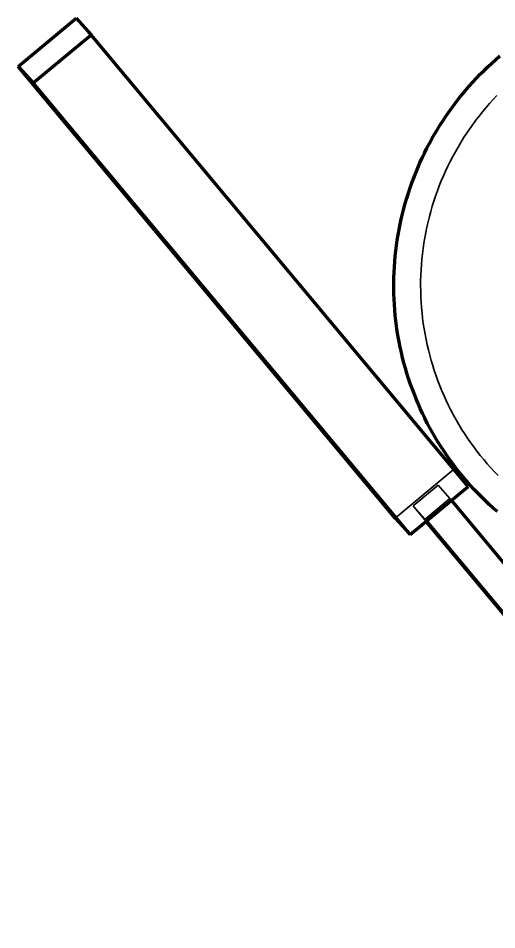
# Model space of a CAD drawing. Header units: millimetres. Extents: x 0 to 2382, y 0 to 420.
# Drawn here: x 141.25 to 145.7, y 163.41 to 171.89 of the extents above; entities that cross this region are included whole.
import ezdxf

# ---------------------------------------------------------------- set-up
doc = ezdxf.new("R2010")
doc.units = ezdxf.units.MM
doc.linetypes.add('IRAM-E-TRAZOS', pattern=[5, 4, -1])
doc.layers.add('01-VISIBLE', color=7, linetype='CONTINUOUS', lineweight=70)
doc.layers.add('02-OCULTA', color=4, linetype='IRAM-E-TRAZOS', lineweight=35)

msp = doc.modelspace()

# ---------------------------------------------------------------- linework, layer by layer
at = {"layer": '01-VISIBLE'}
for p, q in [((141.2531, 171.4399), (141.7904, 171.8885)), ((141.7904, 171.8885), (141.9295, 171.7351)), ((141.3922, 171.2865), (141.9295, 171.7351)), ((145.4337, 167.5343), (141.9295, 171.7351)), ((144.7573, 167.2391), (141.2531, 171.4399)), ((141.2531, 171.4399), (141.3922, 171.2865)), ((144.8964, 167.0856), (141.3922, 171.2865)), ((144.8964, 167.0856), (145.4337, 167.5343)), ((148.4519, 163.6025), (145.2795, 167.4055)), ((144.7573, 167.2391), (144.8964, 167.0856)), ((148.1103, 163.533), (145.044, 167.2089)), ((148.2216, 163.4102), (145.0492, 167.2133))]:
    msp.add_line(p, q, dxfattribs=at)
for points in [[(145.3878, 167.6232), (145.356, 167.662), (145.325, 167.7013), (145.2947, 167.7412), (145.2651, 167.7816), (145.2363, 167.8225), (145.2081, 167.864), (145.1808, 167.9059), (145.1542, 167.9484), (145.1284, 167.9913), (145.1033, 168.0347), (145.0791, 168.0785), (145.0556, 168.1228), (145.033, 168.1675), (145.0111, 168.2125), (144.9901, 168.258), (144.9699, 168.3038), (144.9505, 168.35), (144.932, 168.3966), (144.9143, 168.4434), (144.8975, 168.4906), (144.8815, 168.5381), (144.8664, 168.5858), (144.8521, 168.6338), (144.8387, 168.6821), (144.8262, 168.7306), (144.8145, 168.7793), (144.8037, 168.8282), (144.7939, 168.8773), (144.7848, 168.9266), (144.7767, 168.976), (144.7695, 169.0256), (144.7632, 169.0753), (144.7577, 169.1251), (144.7532, 169.175), (144.7496, 169.2249), (144.7468, 169.2749), (144.745, 169.325), (144.744, 169.3751), (144.744, 169.4252), (144.7448, 169.4753), (144.7466, 169.5253), (144.7492, 169.5753), (144.7528, 169.6253), (144.7572, 169.6752), (144.7626, 169.725), (144.7688, 169.7747), (144.7759, 169.8243), (144.7839, 169.8737), (144.7928, 169.923), (144.8025, 169.9722), (144.8132, 170.0211), (144.8247, 170.0698), (144.8371, 170.1184), (144.8503, 170.1667), (144.8645, 170.2147), (144.8794, 170.2625), (144.8953, 170.3101), (144.9119, 170.3573), (144.9294, 170.4042), (144.9478, 170.4508), (144.967, 170.4971), (144.987, 170.5431), (145.0078, 170.5886), (145.0294, 170.6338), (145.0518, 170.6786), (145.075, 170.723), (145.099, 170.7669), (145.1238, 170.8105), (145.1494, 170.8535), (145.1757, 170.8962), (145.2028, 170.9383), (145.2306, 170.98), (145.2592, 171.0211), (145.2884, 171.0617), (145.3185, 171.1018), (145.3492, 171.1414), (145.3806, 171.1804), (145.4127, 171.2189), (145.4455, 171.2567), (145.4789, 171.294), (145.513, 171.3307), (145.5478, 171.3668), (145.5832, 171.4022), (145.6192, 171.437), (145.6558, 171.4712), (145.6931, 171.5047), (145.7309, 171.5375)], [(145.7066, 167.2992), (145.6686, 167.3326), (145.6312, 167.3666), (145.5944, 167.4014), (145.5583, 167.4367), (145.5229, 167.4728), (145.4881, 167.5094), (145.4539, 167.5468), (145.4205, 167.5847), (145.3878, 167.6232)]]:
    msp.add_lwpolyline(points, dxfattribs=at)
at = {"layer": '02-OCULTA'}
for p, q in [((145.2946, 167.6877), (141.7904, 171.8885)), ((144.7573, 167.2391), (145.2946, 167.6877)), ((145.2946, 167.6877), (145.4337, 167.5343)), ((145.155, 167.5442), (144.9247, 167.3519)), ((145.155, 167.5442), (145.2663, 167.4214)), ((148.3406, 163.7252), (145.155, 167.5442)), ((145.2663, 167.4214), (145.036, 167.2292)), ((145.2795, 167.4055), (145.2663, 167.4214)), ((144.9247, 167.3519), (145.036, 167.2292)), ((145.044, 167.2089), (144.9247, 167.3519)), ((145.0492, 167.2133), (145.036, 167.2292))]:
    msp.add_line(p, q, dxfattribs=at)
for points in [[(145.5797, 167.7834), (145.548, 167.8222), (145.5171, 167.8616), (145.4869, 167.9016), (145.4576, 167.9422), (145.4291, 167.9834), (145.4013, 168.0251), (145.3745, 168.0674), (145.3485, 168.1102), (145.3233, 168.1535), (145.299, 168.1973), (145.2755, 168.2416), (145.253, 168.2863), (145.2313, 168.3315), (145.2106, 168.3771), (145.1907, 168.423), (145.1718, 168.4694), (145.1538, 168.5162), (145.1367, 168.5632), (145.1205, 168.6107), (145.1053, 168.6584), (145.0911, 168.7064), (145.0778, 168.7547), (145.0654, 168.8032), (145.054, 168.852), (145.0436, 168.901), (145.0342, 168.9502), (145.0257, 168.9996), (145.0182, 169.0491), (145.0117, 169.0988), (145.0062, 169.1485), (145.0016, 169.1984), (144.9981, 169.2484), (144.9955, 169.2984), (144.9939, 169.3485), (144.9933, 169.3986), (144.9937, 169.4487), (144.995, 169.4987), (144.9974, 169.5488), (145.0007, 169.5987), (145.0051, 169.6486), (145.0104, 169.6985), (145.0167, 169.7482), (145.0239, 169.7977), (145.0322, 169.8471), (145.0414, 169.8964), (145.0515, 169.9454), (145.0627, 169.9942), (145.0748, 170.0429), (145.0878, 170.0912), (145.1018, 170.1393), (145.1167, 170.1871), (145.1326, 170.2346), (145.1494, 170.2818), (145.1671, 170.3287), (145.1857, 170.3752), (145.2053, 170.4213), (145.2257, 170.467), (145.247, 170.5124), (145.2693, 170.5573), (145.2923, 170.6017), (145.3163, 170.6457), (145.3411, 170.6892), (145.3668, 170.7322), (145.3932, 170.7747), (145.4206, 170.8167), (145.4487, 170.8582), (145.4776, 170.8991), (145.5074, 170.9394), (145.5379, 170.9791), (145.5692, 171.0182), (145.6012, 171.0567), (145.634, 171.0946), (145.6675, 171.1318), (145.7018, 171.1683)], [(145.714, 167.6348), (145.6793, 167.671), (145.6454, 167.7078), (145.6121, 167.7453), (145.5797, 167.7834)]]:
    msp.add_lwpolyline(points, dxfattribs=at)

doc.saveas('drawing.dxf')
